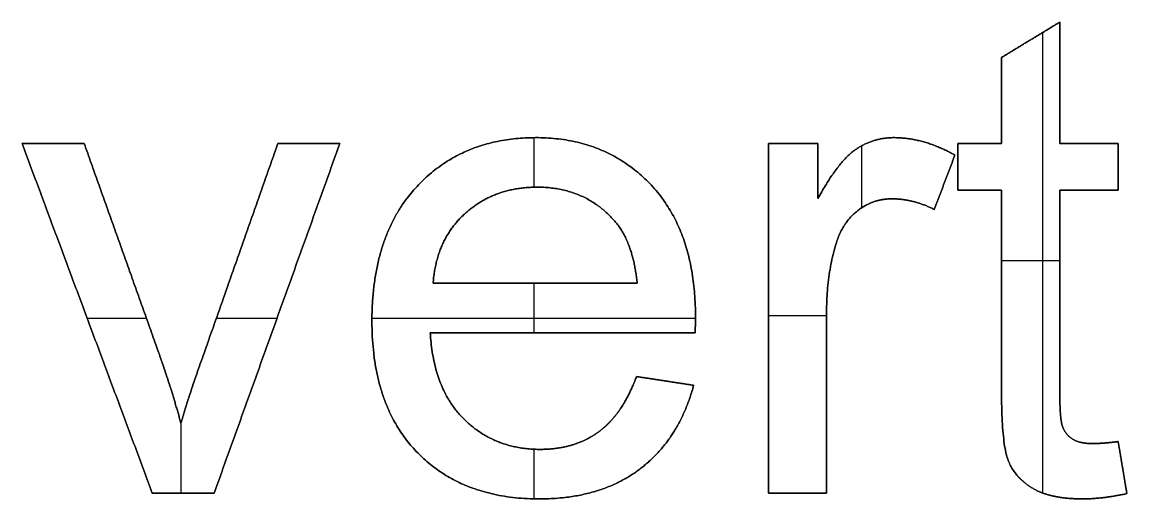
# Model space of a CAD drawing. Header units: millimetres. Extents: x -2413 to 2045, y 155 to 1956.
# Drawn here: x -676 to -447.7, y 1648 to 1746.6 of the extents above; entities that cross this region are included whole.
import ezdxf

# ---------------------------------------------------------------- set-up
doc = ezdxf.new("R2010")
doc.units = ezdxf.units.MM
doc.header["$MEASUREMENT"] = 0
doc.layers.add('Default', color=18, linetype='Continuous', true_color=0x000000)

msp = doc.modelspace()

# ---------------------------------------------------------------- linework, layer by layer
at = {"layer": 'Default'}
for p, q in [((-465.2, 1744.4), (-465.2, 1649.24)), ((-465.2, 1744.4, 1), (-465.2, 1649.24, 1)), ((-461.58, 1746.6, 1), (-461.58, 1746.6)), ((-467.61, 1742.94), (-467.61, 1742.94, 1)), ((-473.63, 1739.28, 1), (-473.63, 1739.28)), ((-461.58, 1734.04), (-461.58, 1734.04, 1)), ((-473.63, 1730.39), (-473.63, 1730.39, 1)), ((-676.04, 1721.49, 1), (-676.04, 1721.49)), ((-669.63, 1721.49), (-669.63, 1721.49, 1)), ((-663.21, 1721.49, 1), (-663.21, 1721.49)), ((-623.19, 1721.49, 1), (-623.19, 1721.49)), ((-616.78, 1721.49), (-616.78, 1721.49, 1)), ((-610.38, 1721.49, 1), (-610.38, 1721.49)), ((-570.32, 1722.7), (-570.32, 1712.45)), ((-570.32, 1722.7, 1), (-570.32, 1712.45, 1)), ((-569.88, 1722.7), (-569.88, 1722.7, 1)), ((-521.82, 1721.49, 1), (-521.82, 1721.49)), ((-516.7, 1721.49), (-516.7, 1721.49, 1)), ((-511.58, 1721.49, 1), (-511.58, 1721.49)), ((-495.89, 1722.7), (-495.89, 1722.7, 1)), ((-482.67, 1721.49, 1), (-482.67, 1721.49)), ((-478.15, 1721.49), (-478.15, 1721.49, 1)), ((-473.63, 1721.49, 1), (-473.63, 1721.49)), ((-461.58, 1721.49, 1), (-461.58, 1721.49)), ((-455.56, 1721.49), (-455.56, 1721.49, 1)), ((-449.53, 1721.49, 1), (-449.53, 1721.49)), ((-503.78, 1720.25), (-503.78, 1720.25, 1)), ((-502.55, 1721.01), (-502.55, 1708.19)), ((-502.55, 1721.01, 1), (-502.55, 1708.19, 1)), ((-483.27, 1719.09, 1), (-483.27, 1719.09)), ((-511.58, 1715.81), (-511.58, 1715.81, 1)), ((-482.67, 1716.67), (-482.67, 1716.67, 1)), ((-449.53, 1716.67), (-449.53, 1716.67, 1)), ((-594.32, 1712.74), (-594.32, 1712.74, 1)), ((-569.62, 1712.46), (-569.62, 1712.46, 1)), ((-546.1, 1712.96), (-546.1, 1712.96, 1)), ((-485.4, 1713.48), (-485.4, 1713.48, 1)), ((-511.58, 1710.12, 1), (-511.58, 1710.12)), ((-482.67, 1711.85, 1), (-482.67, 1711.85)), ((-478.15, 1711.85), (-478.15, 1711.85, 1)), ((-473.63, 1711.85, 1), (-473.63, 1711.85)), ((-461.58, 1711.85, 1), (-461.58, 1711.85)), ((-455.56, 1711.85), (-455.56, 1711.85, 1)), ((-449.53, 1711.85, 1), (-449.53, 1711.85)), ((-496.29, 1710.05), (-496.29, 1710.05, 1)), ((-487.53, 1707.86, 1), (-487.53, 1707.86)), ((-584.45, 1707.05), (-584.45, 1707.05, 1)), ((-553.77, 1705.68), (-553.77, 1705.68, 1)), ((-503.31, 1707.65), (-503.31, 1707.65, 1)), ((-507.76, 1700.99), (-507.76, 1700.99, 1)), ((-473.63, 1697.3), (-461.58, 1697.3)), ((-473.63, 1697.3, 1), (-461.58, 1697.3, 1)), ((-591.1, 1692.58), (-591.1, 1692.58, 1)), ((-570.32, 1692.58), (-570.32, 1682.34)), ((-570.32, 1692.58, 1), (-570.32, 1682.34, 1)), ((-570.02, 1692.58), (-570.02, 1692.58, 1)), ((-548.93, 1692.58, 1), (-548.93, 1692.58)), ((-662.59, 1685.35), (-650.35, 1685.35)), ((-662.59, 1685.35), (-662.59, 1685.35, 1)), ((-662.59, 1685.35, 1), (-650.35, 1685.35, 1)), ((-635.9, 1685.35), (-623.36, 1685.35)), ((-635.9, 1685.35, 1), (-623.36, 1685.35, 1)), ((-623.36, 1685.35), (-623.36, 1685.35, 1)), ((-603.75, 1685.35), (-536.88, 1685.35)), ((-603.75, 1685.35, 1), (-536.88, 1685.35, 1)), ((-536.88, 1685.55), (-536.88, 1685.55, 1)), ((-521.82, 1685.95), (-509.78, 1685.95)), ((-521.82, 1685.95, 1), (-509.78, 1685.95, 1)), ((-521.82, 1685.35), (-521.82, 1685.35, 1)), ((-509.78, 1686.79), (-509.78, 1686.79, 1)), ((-603.75, 1684.75), (-603.75, 1684.75, 1)), ((-591.7, 1682.34, 1), (-591.7, 1682.34)), ((-564.33, 1682.34), (-564.33, 1682.34, 1)), ((-536.95, 1682.34, 1), (-536.95, 1682.34)), ((-647.8, 1678.2), (-647.8, 1678.2, 1)), ((-638.7, 1677.38), (-638.7, 1677.38, 1)), ((-549.07, 1673.3), (-549.07, 1673.3, 1)), ((-543.17, 1672.4), (-543.17, 1672.4, 1)), ((-537.26, 1671.49, 1), (-537.26, 1671.49)), ((-473.63, 1670.17), (-473.63, 1670.17, 1)), ((-461.58, 1669.48), (-461.58, 1669.48, 1)), ((-584.68, 1664.45), (-584.68, 1664.45, 1)), ((-643.21, 1663.63, 1), (-643.21, 1663.63)), ((-643.21, 1663.63), (-643.21, 1649.2)), ((-643.21, 1663.63, 1), (-643.21, 1649.2, 1)), ((-460.95, 1662.72), (-460.95, 1662.72, 1)), ((-556.95, 1661.83), (-556.95, 1661.83, 1)), ((-458.89, 1660.33), (-458.89, 1660.33, 1)), ((-449.53, 1659.85), (-449.53, 1659.85, 1)), ((-594.42, 1657.66), (-594.42, 1657.66, 1)), ((-570.32, 1658.27), (-570.32, 1648.01)), ((-570.32, 1658.27, 1), (-570.32, 1648.01, 1)), ((-568.93, 1658.24), (-568.93, 1658.24, 1)), ((-454.8, 1659.44), (-454.8, 1659.44, 1)), ((-472.15, 1655.67), (-472.15, 1655.67, 1)), ((-548.4, 1654.16), (-548.4, 1654.16, 1)), ((-448.63, 1654.47), (-448.63, 1654.47, 1)), ((-649.13, 1649.2), (-649.13, 1649.2, 1)), ((-642.74, 1649.2), (-642.74, 1649.2, 1)), ((-636.35, 1649.2, 1), (-636.35, 1649.2)), ((-521.82, 1649.2), (-521.82, 1649.2, 1)), ((-515.8, 1649.2), (-515.8, 1649.2, 1)), ((-509.78, 1649.2, 1), (-509.78, 1649.2)), ((-467.05, 1650.11), (-467.05, 1650.11, 1)), ((-447.73, 1649.09, 1), (-447.73, 1649.09)), ((-569.17, 1648), (-569.17, 1648, 1)), ((-456.86, 1648), (-456.86, 1648, 1))]:
    msp.add_line(p, q, dxfattribs=at)
for points in [[(-473.63, 1739.28), (-467.61, 1742.94), (-461.58, 1746.6)], [(-473.63, 1739.28, 1), (-467.61, 1742.94, 1), (-461.58, 1746.6, 1)], [(-461.58, 1746.6, 0.5), (-467.61, 1742.94, 0.5), (-473.63, 1739.28, 0.5)], [(-461.58, 1746.6), (-461.58, 1734.04), (-461.58, 1721.49)], [(-461.58, 1746.6, 1), (-461.58, 1734.04, 1), (-461.58, 1721.49, 1)], [(-461.58, 1721.49, 0.5), (-461.58, 1734.04, 0.5), (-461.58, 1746.6, 0.5)], [(-473.63, 1721.49), (-473.63, 1730.39), (-473.63, 1739.28)], [(-473.63, 1721.49, 1), (-473.63, 1730.39, 1), (-473.63, 1739.28, 1)], [(-473.63, 1739.28, 0.5), (-473.63, 1730.39, 0.5), (-473.63, 1721.49, 0.5)], [(-649.13, 1649.2), (-662.59, 1685.35), (-676.04, 1721.49)], [(-676.04, 1721.49), (-669.63, 1721.49), (-663.21, 1721.49)], [(-649.13, 1649.2, 1), (-662.59, 1685.35, 1), (-676.04, 1721.49, 1)], [(-676.04, 1721.49, 1), (-669.63, 1721.49, 1), (-663.21, 1721.49, 1)], [(-676.04, 1721.49, 0.5), (-662.59, 1685.35, 0.5), (-649.13, 1649.2, 0.5)], [(-663.21, 1721.49, 0.5), (-669.63, 1721.49, 0.5), (-676.04, 1721.49, 0.5)], [(-610.38, 1721.49), (-623.36, 1685.35), (-636.35, 1649.2)], [(-610.38, 1721.49, 1), (-623.36, 1685.35, 1), (-636.35, 1649.2, 1)], [(-636.35, 1649.2, 0.5), (-623.36, 1685.35, 0.5), (-610.38, 1721.49, 0.5)], [(-623.19, 1721.49), (-616.78, 1721.49), (-610.38, 1721.49)], [(-623.19, 1721.49, 1), (-616.78, 1721.49, 1), (-610.38, 1721.49, 1)], [(-610.38, 1721.49, 0.5), (-616.78, 1721.49, 0.5), (-623.19, 1721.49, 0.5)], [(-521.82, 1649.2), (-521.82, 1685.35), (-521.82, 1721.49)], [(-521.82, 1721.49), (-516.7, 1721.49), (-511.58, 1721.49)], [(-521.82, 1649.2, 1), (-521.82, 1685.35, 1), (-521.82, 1721.49, 1)], [(-521.82, 1721.49, 1), (-516.7, 1721.49, 1), (-511.58, 1721.49, 1)], [(-521.82, 1721.49, 0.5), (-521.82, 1685.35, 0.5), (-521.82, 1649.2, 0.5)], [(-511.58, 1721.49, 0.5), (-516.7, 1721.49, 0.5), (-521.82, 1721.49, 0.5)], [(-511.58, 1721.49), (-511.58, 1715.81), (-511.58, 1710.12)], [(-511.58, 1721.49, 1), (-511.58, 1715.81, 1), (-511.58, 1710.12, 1)], [(-511.58, 1710.12, 0.5), (-511.58, 1715.81, 0.5), (-511.58, 1721.49, 0.5)], [(-482.67, 1721.49), (-478.15, 1721.49), (-473.63, 1721.49)], [(-482.67, 1711.85), (-482.67, 1716.67), (-482.67, 1721.49)], [(-482.67, 1711.85, 1), (-482.67, 1716.67, 1), (-482.67, 1721.49, 1)], [(-482.67, 1721.49, 1), (-478.15, 1721.49, 1), (-473.63, 1721.49, 1)], [(-482.67, 1721.49, 0.5), (-482.67, 1716.67, 0.5), (-482.67, 1711.85, 0.5)], [(-473.63, 1721.49, 0.5), (-478.15, 1721.49, 0.5), (-482.67, 1721.49, 0.5)], [(-461.58, 1721.49), (-455.56, 1721.49), (-449.53, 1721.49)], [(-461.58, 1721.49, 1), (-455.56, 1721.49, 1), (-449.53, 1721.49, 1)], [(-449.53, 1721.49, 0.5), (-455.56, 1721.49, 0.5), (-461.58, 1721.49, 0.5)], [(-449.53, 1721.49), (-449.53, 1716.67), (-449.53, 1711.85)], [(-449.53, 1721.49, 1), (-449.53, 1716.67, 1), (-449.53, 1711.85, 1)], [(-449.53, 1711.85, 0.5), (-449.53, 1716.67, 0.5), (-449.53, 1721.49, 0.5)], [(-483.27, 1719.09), (-485.4, 1713.48), (-487.53, 1707.86)], [(-483.27, 1719.09, 1), (-485.4, 1713.48, 1), (-487.53, 1707.86, 1)], [(-487.53, 1707.86, 0.5), (-485.4, 1713.48, 0.5), (-483.27, 1719.09, 0.5)], [(-473.63, 1711.85), (-478.15, 1711.85), (-482.67, 1711.85)], [(-473.63, 1711.85, 1), (-478.15, 1711.85, 1), (-482.67, 1711.85, 1)], [(-482.67, 1711.85, 0.5), (-478.15, 1711.85, 0.5), (-473.63, 1711.85, 0.5)], [(-449.53, 1711.85), (-455.56, 1711.85), (-461.58, 1711.85)], [(-449.53, 1711.85, 1), (-455.56, 1711.85, 1), (-461.58, 1711.85, 1)], [(-461.58, 1711.85, 0.5), (-455.56, 1711.85, 0.5), (-449.53, 1711.85, 0.5)], [(-548.93, 1692.58), (-570.02, 1692.58), (-591.1, 1692.58)], [(-591.1, 1692.58, 1), (-570.02, 1692.58, 1), (-548.93, 1692.58, 1)], [(-548.93, 1692.58, 0.5), (-570.02, 1692.58, 0.5), (-591.1, 1692.58, 0.5)], [(-536.95, 1682.34), (-564.33, 1682.34), (-591.7, 1682.34)], [(-536.95, 1682.34, 1), (-564.33, 1682.34, 1), (-591.7, 1682.34, 1)], [(-591.7, 1682.34, 0.5), (-564.33, 1682.34, 0.5), (-536.95, 1682.34, 0.5)], [(-549.07, 1673.3), (-543.17, 1672.4), (-537.26, 1671.49)], [(-549.07, 1673.3, 1), (-543.17, 1672.4, 1), (-537.26, 1671.49, 1)], [(-537.26, 1671.49, 0.5), (-543.17, 1672.4, 0.5), (-549.07, 1673.3, 0.5)], [(-449.53, 1659.85), (-448.63, 1654.47), (-447.73, 1649.09)], [(-449.53, 1659.85, 1), (-448.63, 1654.47, 1), (-447.73, 1649.09, 1)], [(-447.73, 1649.09, 0.5), (-448.63, 1654.47, 0.5), (-449.53, 1659.85, 0.5)], [(-636.35, 1649.2), (-642.74, 1649.2), (-649.13, 1649.2)], [(-636.35, 1649.2, 1), (-642.74, 1649.2, 1), (-649.13, 1649.2, 1)], [(-649.13, 1649.2, 0.5), (-642.74, 1649.2, 0.5), (-636.35, 1649.2, 0.5)], [(-509.78, 1649.2), (-515.8, 1649.2), (-521.82, 1649.2)], [(-509.78, 1649.2, 1), (-515.8, 1649.2, 1), (-521.82, 1649.2, 1)], [(-521.82, 1649.2, 0.5), (-515.8, 1649.2, 0.5), (-509.78, 1649.2, 0.5)]]:
    msp.add_open_spline(points, degree=2, dxfattribs=at)
for points, knots in [([(-663.21, 1721.49), (-655.51, 1699.85), (-647.8, 1678.2), (-645.3, 1671.19), (-643.21, 1663.63)], [2, 2, 2, 3, 3, 4, 4, 4]), ([(-663.21, 1721.49, 1), (-655.51, 1699.85, 1), (-647.8, 1678.2, 1), (-645.3, 1671.19, 1), (-643.21, 1663.63, 1)], [2, 2, 2, 3, 3, 4, 4, 4]), ([(-643.21, 1663.63, 0.5), (-645.3, 1671.19, 0.5), (-647.8, 1678.2, 0.5), (-655.51, 1699.85, 0.5), (-663.21, 1721.49, 0.5)], [-4, -4, -4, -3, -3, -2, -2, -2]), ([(-643.21, 1663.63), (-641.59, 1669.35), (-638.7, 1677.38), (-630.94, 1699.44), (-623.19, 1721.49)], [4, 4, 4, 5, 5, 6, 6, 6]), ([(-643.21, 1663.63, 1), (-641.59, 1669.35, 1), (-638.7, 1677.38, 1), (-630.94, 1699.44, 1), (-623.19, 1721.49, 1)], [4, 4, 4, 5, 5, 6, 6, 6]), ([(-623.19, 1721.49, 0.5), (-630.94, 1699.44, 0.5), (-638.7, 1677.38, 0.5), (-641.59, 1669.35, 0.5), (-643.21, 1663.63, 0.5)], [-6, -6, -6, -5, -5, -4, -4, -4]), ([(-537.26, 1671.49), (-540.26, 1660.33), (-548.4, 1654.16), (-556.53, 1648), (-569.17, 1648), (-585.1, 1648), (-594.42, 1657.66), (-603.75, 1667.31), (-603.75, 1684.75), (-603.75, 1702.78), (-594.32, 1712.74), (-584.9, 1722.7), (-569.88, 1722.7), (-555.32, 1722.7), (-546.1, 1712.96), (-536.88, 1703.22), (-536.88, 1685.55), (-536.88, 1684.48), (-536.95, 1682.34)], [1, 1, 1, 2, 2, 3, 3, 4, 4, 5, 5, 6, 6, 7, 7, 8, 8, 9, 9, 10, 10, 10]), ([(-537.26, 1671.49, 1), (-540.26, 1660.33, 1), (-548.4, 1654.16, 1), (-556.53, 1648, 1), (-569.17, 1648, 1), (-585.1, 1648, 1), (-594.42, 1657.66, 1), (-603.75, 1667.31, 1), (-603.75, 1684.75, 1), (-603.75, 1702.78, 1), (-594.32, 1712.74, 1), (-584.9, 1722.7, 1), (-569.88, 1722.7, 1), (-555.32, 1722.7, 1), (-546.1, 1712.96, 1), (-536.88, 1703.22, 1), (-536.88, 1685.55, 1), (-536.88, 1684.48, 1), (-536.95, 1682.34, 1)], [1, 1, 1, 2, 2, 3, 3, 4, 4, 5, 5, 6, 6, 7, 7, 8, 8, 9, 9, 10, 10, 10]), ([(-536.95, 1682.34, 0.5), (-536.88, 1684.48, 0.5), (-536.88, 1685.55, 0.5), (-536.88, 1703.22, 0.5), (-546.1, 1712.96, 0.5), (-555.32, 1722.7, 0.5), (-569.88, 1722.7, 0.5), (-584.9, 1722.7, 0.5), (-594.32, 1712.74, 0.5), (-603.75, 1702.78, 0.5), (-603.75, 1684.75, 0.5), (-603.75, 1667.31, 0.5), (-594.42, 1657.66, 0.5), (-585.1, 1648, 0.5), (-569.17, 1648, 0.5), (-556.53, 1648, 0.5), (-548.4, 1654.16, 0.5), (-540.26, 1660.33, 0.5), (-537.26, 1671.49, 0.5)], [-10, -10, -10, -9, -9, -8, -8, -7, -7, -6, -6, -5, -5, -4, -4, -3, -3, -2, -2, -1, -1, -1]), ([(-511.58, 1710.12), (-507.36, 1717.8), (-503.78, 1720.25), (-500.19, 1722.7), (-495.89, 1722.7), (-489.68, 1722.7), (-483.27, 1719.09)], [3, 3, 3, 4, 4, 5, 5, 6, 6, 6]), ([(-511.58, 1710.12, 1), (-507.36, 1717.8, 1), (-503.78, 1720.25, 1), (-500.19, 1722.7, 1), (-495.89, 1722.7, 1), (-489.68, 1722.7, 1), (-483.27, 1719.09, 1)], [3, 3, 3, 4, 4, 5, 5, 6, 6, 6]), ([(-483.27, 1719.09, 0.5), (-489.68, 1722.7, 0.5), (-495.89, 1722.7, 0.5), (-500.19, 1722.7, 0.5), (-503.78, 1720.25, 0.5), (-507.36, 1717.8, 0.5), (-511.58, 1710.12, 0.5)], [-6, -6, -6, -5, -5, -4, -4, -3, -3, -3]), ([(-591.1, 1692.58), (-590.46, 1701.64), (-584.45, 1707.05), (-578.44, 1712.46), (-569.62, 1712.46), (-559.88, 1712.46), (-553.77, 1705.68), (-549.79, 1701.31), (-548.93, 1692.58)], [-5, -5, -5, -4, -4, -3, -3, -2, -2, -1, -1, -1]), ([(-548.93, 1692.58, 1), (-549.79, 1701.31, 1), (-553.77, 1705.68, 1), (-559.88, 1712.46, 1), (-569.62, 1712.46, 1), (-578.44, 1712.46, 1), (-584.45, 1707.05, 1), (-590.46, 1701.64, 1), (-591.1, 1692.58, 1)], [1, 1, 1, 2, 2, 3, 3, 4, 4, 5, 5, 5]), ([(-591.1, 1692.58, 0.5), (-590.46, 1701.64, 0.5), (-584.45, 1707.05, 0.5), (-578.44, 1712.46, 0.5), (-569.62, 1712.46, 0.5), (-559.88, 1712.46, 0.5), (-553.77, 1705.68, 0.5), (-549.79, 1701.31, 0.5), (-548.93, 1692.58, 0.5)], [-5, -5, -5, -4, -4, -3, -3, -2, -2, -1, -1, -1]), ([(-447.73, 1649.09), (-452.83, 1648), (-456.86, 1648), (-463.43, 1648), (-467.05, 1650.11), (-470.68, 1652.22), (-472.15, 1655.67), (-473.63, 1659.11), (-473.63, 1670.17), (-473.63, 1691.01), (-473.63, 1711.85)], [1, 1, 1, 2, 2, 3, 3, 4, 4, 5, 5, 6, 6, 6]), ([(-447.73, 1649.09, 1), (-452.83, 1648, 1), (-456.86, 1648, 1), (-463.43, 1648, 1), (-467.05, 1650.11, 1), (-470.68, 1652.22, 1), (-472.15, 1655.67, 1), (-473.63, 1659.11, 1), (-473.63, 1670.17, 1), (-473.63, 1691.01, 1), (-473.63, 1711.85, 1)], [1, 1, 1, 2, 2, 3, 3, 4, 4, 5, 5, 6, 6, 6]), ([(-473.63, 1711.85, 0.5), (-473.63, 1691.01, 0.5), (-473.63, 1670.17, 0.5), (-473.63, 1659.11, 0.5), (-472.15, 1655.67, 0.5), (-470.68, 1652.22, 0.5), (-467.05, 1650.11, 0.5), (-463.43, 1648, 0.5), (-456.86, 1648, 0.5), (-452.83, 1648, 0.5), (-447.73, 1649.09, 0.5)], [-6, -6, -6, -5, -5, -4, -4, -3, -3, -2, -2, -1, -1, -1]), ([(-461.58, 1711.85), (-461.58, 1690.67), (-461.58, 1669.48), (-461.58, 1664.23), (-460.95, 1662.72), (-460.32, 1661.22), (-458.89, 1660.33), (-457.46, 1659.44), (-454.8, 1659.44), (-452.8, 1659.44), (-449.53, 1659.85)], [15, 15, 15, 16, 16, 17, 17, 18, 18, 19, 19, 20, 20, 20]), ([(-461.58, 1711.85, 1), (-461.58, 1690.67, 1), (-461.58, 1669.48, 1), (-461.58, 1664.23, 1), (-460.95, 1662.72, 1), (-460.32, 1661.22, 1), (-458.89, 1660.33, 1), (-457.46, 1659.44, 1), (-454.8, 1659.44, 1), (-452.8, 1659.44, 1), (-449.53, 1659.85, 1)], [15, 15, 15, 16, 16, 17, 17, 18, 18, 19, 19, 20, 20, 20]), ([(-449.53, 1659.85, 0.5), (-452.8, 1659.44, 0.5), (-454.8, 1659.44, 0.5), (-457.46, 1659.44, 0.5), (-458.89, 1660.33, 0.5), (-460.32, 1661.22, 0.5), (-460.95, 1662.72, 0.5), (-461.58, 1664.23, 0.5), (-461.58, 1669.48, 0.5), (-461.58, 1690.67, 0.5), (-461.58, 1711.85, 0.5)], [-20, -20, -20, -19, -19, -18, -18, -17, -17, -16, -16, -15, -15, -15]), ([(-487.53, 1707.86), (-491.91, 1710.05), (-496.29, 1710.05), (-500.19, 1710.05), (-503.31, 1707.65), (-506.42, 1705.25), (-507.76, 1700.99), (-509.78, 1694.5), (-509.78, 1686.79), (-509.78, 1668), (-509.78, 1649.2)], [7, 7, 7, 8, 8, 9, 9, 10, 10, 11, 11, 12, 12, 12]), ([(-487.53, 1707.86, 1), (-491.91, 1710.05, 1), (-496.29, 1710.05, 1), (-500.19, 1710.05, 1), (-503.31, 1707.65, 1), (-506.42, 1705.25, 1), (-507.76, 1700.99, 1), (-509.78, 1694.5, 1), (-509.78, 1686.79, 1), (-509.78, 1668, 1), (-509.78, 1649.2, 1)], [7, 7, 7, 8, 8, 9, 9, 10, 10, 11, 11, 12, 12, 12]), ([(-509.78, 1649.2, 0.5), (-509.78, 1668, 0.5), (-509.78, 1686.79, 0.5), (-509.78, 1694.5, 0.5), (-507.76, 1700.99, 0.5), (-506.42, 1705.25, 0.5), (-503.31, 1707.65, 0.5), (-500.19, 1710.05, 0.5), (-496.29, 1710.05, 0.5), (-491.91, 1710.05, 0.5), (-487.53, 1707.86, 0.5)], [-12, -12, -12, -11, -11, -10, -10, -9, -9, -8, -8, -7, -7, -7]), ([(-591.7, 1682.34), (-591, 1670.65), (-584.68, 1664.45), (-578.37, 1658.24), (-568.93, 1658.24), (-561.91, 1658.24), (-556.95, 1661.83), (-551.98, 1665.42), (-549.07, 1673.3)], [11, 11, 11, 12, 12, 13, 13, 14, 14, 15, 15, 15]), ([(-591.7, 1682.34, 1), (-591, 1670.65, 1), (-584.68, 1664.45, 1), (-578.37, 1658.24, 1), (-568.93, 1658.24, 1), (-561.91, 1658.24, 1), (-556.95, 1661.83, 1), (-551.98, 1665.42, 1), (-549.07, 1673.3, 1)], [11, 11, 11, 12, 12, 13, 13, 14, 14, 15, 15, 15]), ([(-549.07, 1673.3, 0.5), (-551.98, 1665.42, 0.5), (-556.95, 1661.83, 0.5), (-561.91, 1658.24, 0.5), (-568.93, 1658.24, 0.5), (-578.37, 1658.24, 0.5), (-584.68, 1664.45, 0.5), (-591, 1670.65, 0.5), (-591.7, 1682.34, 0.5)], [-15, -15, -15, -14, -14, -13, -13, -12, -12, -11, -11, -11])]:
    msp.add_open_spline(points, degree=2, knots=knots, dxfattribs=at)

doc.saveas('drawing.dxf')
